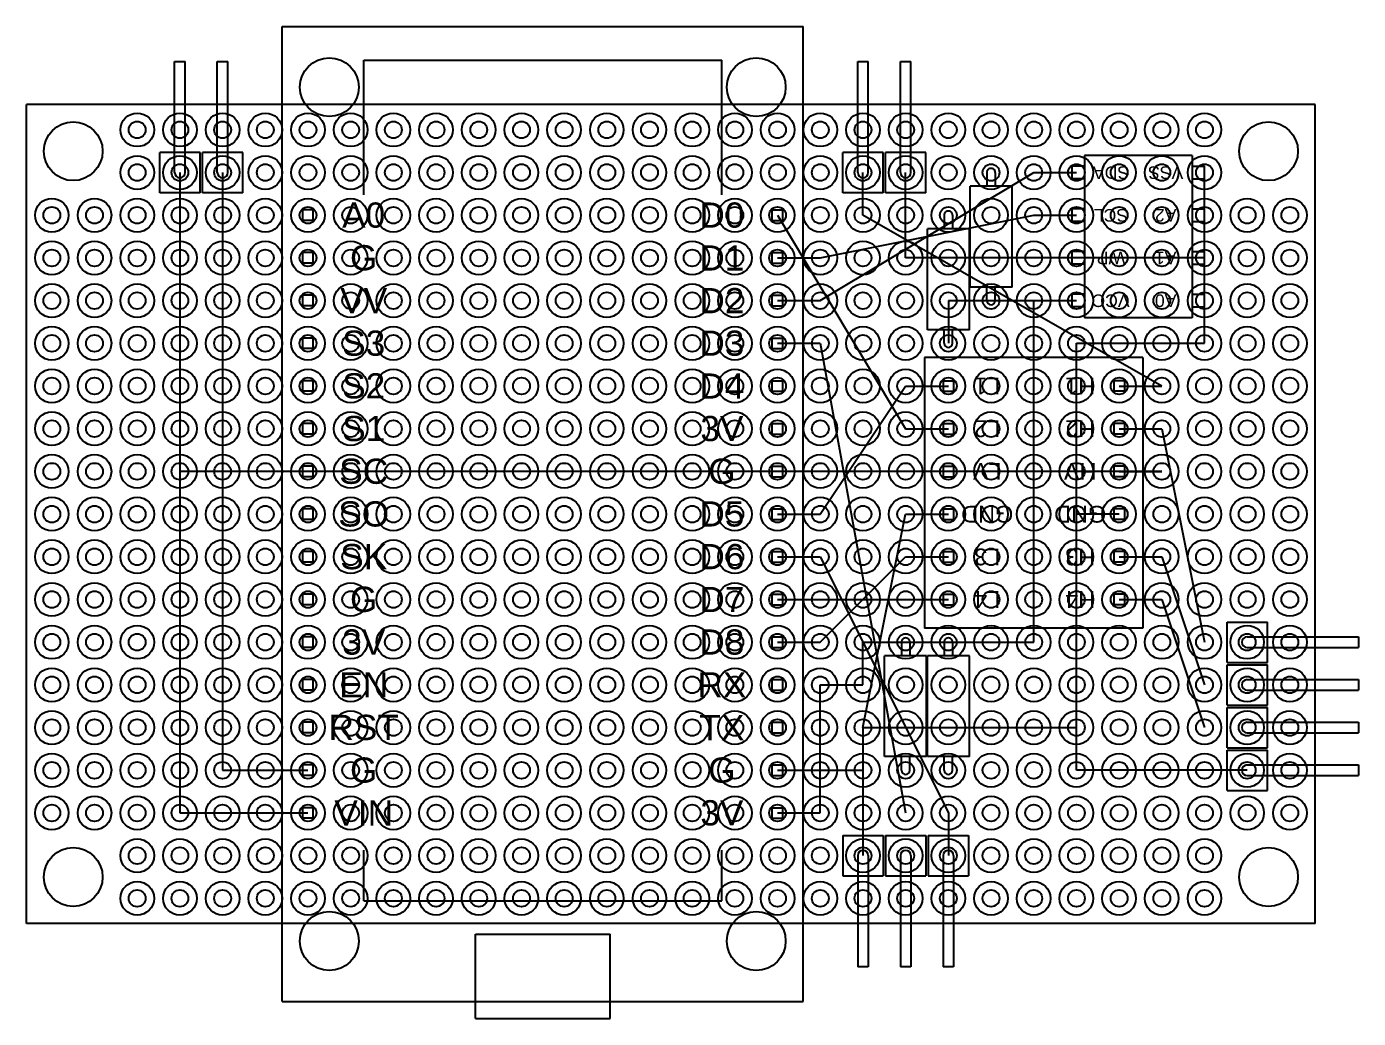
# Model space of a CAD drawing. Header units: millimetres. Extents: x 568 to 6362, y 128 to 2487.
# Drawn here: x 6282.4 to 6361.7, y 1895.3 to 1954.3 of the extents above; entities that cross this region are included whole.
import ezdxf

# ---------------------------------------------------------------- set-up
doc = ezdxf.new("R2010")
doc.units = ezdxf.units.MM

# ---------------------------------------------------------------- blocks, each defined once
blk = doc.blocks.new('Z$W@#17421')
at = {"color": 254}
for p, q in [((76.66, 48.72), (0, 48.72)), ((0, 0), (0, 48.72)), ((76.66, 0), (76.66, 48.72)), ((76.66, 0), (0, 0))]:
    blk.add_line(p, q, dxfattribs=at)
for centre, radius in [((2.77, 45.95), 1.75), ((6.58, 47.22), 1), ((6.58, 47.22), 0.5), ((9.12, 47.22), 1), ((9.12, 47.22), 0.5), ((11.66, 47.22), 1), ((11.66, 47.22), 0.5), ((14.2, 47.22), 1), ((14.2, 47.22), 0.5), ((16.74, 47.22), 1), ((16.74, 47.22), 0.5), ((19.28, 47.22), 1), ((19.28, 47.22), 0.5), ((21.82, 47.22), 1), ((21.82, 47.22), 0.5), ((24.36, 47.22), 1), ((24.36, 47.22), 0.5), ((26.9, 47.22), 1), ((26.9, 47.22), 0.5), ((29.44, 47.22), 1), ((29.44, 47.22), 0.5), ((31.98, 47.22), 1), ((31.98, 47.22), 0.5), ((34.52, 47.22), 1), ((34.52, 47.22), 0.5), ((37.06, 47.22), 1), ((37.06, 47.22), 0.5), ((39.6, 47.22), 1), ((39.6, 47.22), 0.5), ((42.14, 47.22), 1), ((42.14, 47.22), 0.5), ((44.68, 47.22), 1), ((44.68, 47.22), 0.5), ((47.22, 47.22), 1), ((47.22, 47.22), 0.5), ((49.76, 47.22), 1), ((49.76, 47.22), 0.5), ((52.3, 47.22), 1), ((52.3, 47.22), 0.5), ((54.84, 47.22), 1), ((54.84, 47.22), 0.5), ((57.38, 47.22), 1), ((57.38, 47.22), 0.5), ((59.92, 47.22), 1), ((59.92, 47.22), 0.5), ((62.46, 47.22), 1), ((62.46, 47.22), 0.5), ((65, 47.22), 1), ((65, 47.22), 0.5), ((67.54, 47.22), 1), ((67.54, 47.22), 0.5), ((70.08, 47.22), 1), ((70.08, 47.22), 0.5), ((73.89, 45.95), 1.75), ((6.58, 44.68), 1), ((6.58, 44.68), 0.5), ((9.12, 44.68), 1), ((9.12, 44.68), 0.5), ((11.66, 44.68), 1), ((11.66, 44.68), 0.5), ((14.2, 44.68), 1), ((14.2, 44.68), 0.5), ((16.74, 44.68), 1), ((16.74, 44.68), 0.5), ((19.28, 44.68), 1), ((19.28, 44.68), 0.5), ((21.82, 44.68), 1), ((21.82, 44.68), 0.5), ((24.36, 44.68), 1), ((24.36, 44.68), 0.5), ((26.9, 44.68), 1), ((26.9, 44.68), 0.5), ((29.44, 44.68), 1), ((29.44, 44.68), 0.5), ((31.98, 44.68), 1), ((31.98, 44.68), 0.5), ((34.52, 44.68), 1), ((34.52, 44.68), 0.5), ((37.06, 44.68), 1), ((37.06, 44.68), 0.5), ((39.6, 44.68), 1), ((39.6, 44.68), 0.5), ((42.14, 44.68), 1), ((42.14, 44.68), 0.5), ((44.68, 44.68), 1), ((44.68, 44.68), 0.5), ((47.22, 44.68), 1), ((47.22, 44.68), 0.5), ((49.76, 44.68), 1), ((49.76, 44.68), 0.5), ((52.3, 44.68), 1), ((52.3, 44.68), 0.5), ((54.84, 44.68), 1), ((54.84, 44.68), 0.5), ((57.38, 44.68), 1), ((57.38, 44.68), 0.5), ((59.92, 44.68), 1), ((59.92, 44.68), 0.5), ((62.46, 44.68), 1), ((62.46, 44.68), 0.5), ((65, 44.68), 1), ((65, 44.68), 0.5), ((67.54, 44.68), 1), ((67.54, 44.68), 0.5), ((70.08, 44.68), 1), ((70.08, 44.68), 0.5), ((1.5, 42.14), 1), ((4.04, 42.14), 1), ((6.58, 42.14), 1), ((9.12, 42.14), 1), ((11.66, 42.14), 1), ((14.2, 42.14), 1), ((16.74, 42.14), 1), ((19.28, 42.14), 1), ((21.82, 42.14), 1), ((24.36, 42.14), 1), ((26.9, 42.14), 1), ((29.44, 42.14), 1), ((31.98, 42.14), 1), ((34.52, 42.14), 1), ((37.06, 42.14), 1), ((39.6, 42.14), 1), ((42.14, 42.14), 1), ((44.68, 42.14), 1), ((47.22, 42.14), 1), ((49.76, 42.14), 1), ((52.3, 42.14), 1), ((54.84, 42.14), 1), ((57.38, 42.14), 1), ((59.92, 42.14), 1), ((62.46, 42.14), 1), ((65, 42.14), 1), ((67.54, 42.14), 1), ((70.08, 42.14), 1), ((72.62, 42.14), 1), ((75.16, 42.14), 1), ((1.5, 42.14), 0.5), ((4.04, 42.14), 0.5), ((6.58, 42.14), 0.5), ((9.12, 42.14), 0.5), ((11.66, 42.14), 0.5), ((14.2, 42.14), 0.5), ((16.74, 42.14), 0.5), ((19.28, 42.14), 0.5), ((21.82, 42.14), 0.5), ((24.36, 42.14), 0.5), ((26.9, 42.14), 0.5), ((29.44, 42.14), 0.5), ((31.98, 42.14), 0.5), ((34.52, 42.14), 0.5), ((37.06, 42.14), 0.5), ((39.6, 42.14), 0.5), ((42.14, 42.14), 0.5), ((44.68, 42.14), 0.5), ((47.22, 42.14), 0.5), ((49.76, 42.14), 0.5), ((52.3, 42.14), 0.5), ((54.84, 42.14), 0.5), ((57.38, 42.14), 0.5), ((59.92, 42.14), 0.5), ((62.46, 42.14), 0.5), ((65, 42.14), 0.5), ((67.54, 42.14), 0.5), ((70.08, 42.14), 0.5), ((72.62, 42.14), 0.5), ((75.16, 42.14), 0.5), ((1.5, 39.6), 1), ((4.04, 39.6), 1), ((6.58, 39.6), 1), ((9.12, 39.6), 1), ((11.66, 39.6), 1), ((14.2, 39.6), 1), ((16.74, 39.6), 1), ((19.28, 39.6), 1), ((21.82, 39.6), 1), ((24.36, 39.6), 1), ((26.9, 39.6), 1), ((29.44, 39.6), 1), ((31.98, 39.6), 1), ((34.52, 39.6), 1), ((37.06, 39.6), 1), ((39.6, 39.6), 1), ((42.14, 39.6), 1), ((44.68, 39.6), 1), ((47.22, 39.6), 1), ((49.76, 39.6), 1), ((52.3, 39.6), 1), ((54.84, 39.6), 1), ((57.38, 39.6), 1), ((59.92, 39.6), 1), ((62.46, 39.6), 1), ((65, 39.6), 1), ((67.54, 39.6), 1), ((70.08, 39.6), 1), ((72.62, 39.6), 1), ((75.16, 39.6), 1), ((1.5, 39.6), 0.5), ((4.04, 39.6), 0.5), ((6.58, 39.6), 0.5), ((9.12, 39.6), 0.5), ((11.66, 39.6), 0.5), ((14.2, 39.6), 0.5), ((16.74, 39.6), 0.5), ((19.28, 39.6), 0.5), ((21.82, 39.6), 0.5), ((24.36, 39.6), 0.5), ((26.9, 39.6), 0.5), ((29.44, 39.6), 0.5), ((31.98, 39.6), 0.5), ((34.52, 39.6), 0.5), ((37.06, 39.6), 0.5), ((39.6, 39.6), 0.5), ((42.14, 39.6), 0.5), ((44.68, 39.6), 0.5), ((47.22, 39.6), 0.5), ((49.76, 39.6), 0.5), ((52.3, 39.6), 0.5), ((54.84, 39.6), 0.5), ((57.38, 39.6), 0.5), ((59.92, 39.6), 0.5), ((62.46, 39.6), 0.5), ((65, 39.6), 0.5), ((67.54, 39.6), 0.5), ((70.08, 39.6), 0.5), ((72.62, 39.6), 0.5), ((75.16, 39.6), 0.5), ((1.5, 37.06), 1), ((4.04, 37.06), 1), ((6.58, 37.06), 1), ((9.12, 37.06), 1), ((11.66, 37.06), 1), ((14.2, 37.06), 1), ((16.74, 37.06), 1), ((19.28, 37.06), 1), ((21.82, 37.06), 1), ((24.36, 37.06), 1), ((26.9, 37.06), 1), ((29.44, 37.06), 1), ((31.98, 37.06), 1), ((34.52, 37.06), 1), ((37.06, 37.06), 1), ((39.6, 37.06), 1), ((42.14, 37.06), 1), ((44.68, 37.06), 1), ((47.22, 37.06), 1), ((49.76, 37.06), 1), ((52.3, 37.06), 1), ((54.84, 37.06), 1), ((57.38, 37.06), 1), ((59.92, 37.06), 1), ((62.46, 37.06), 1), ((65, 37.06), 1), ((67.54, 37.06), 1), ((70.08, 37.06), 1), ((72.62, 37.06), 1), ((75.16, 37.06), 1), ((1.5, 37.06), 0.5), ((4.04, 37.06), 0.5), ((6.58, 37.06), 0.5), ((9.12, 37.06), 0.5), ((11.66, 37.06), 0.5), ((14.2, 37.06), 0.5), ((16.74, 37.06), 0.5), ((19.28, 37.06), 0.5), ((21.82, 37.06), 0.5), ((24.36, 37.06), 0.5), ((26.9, 37.06), 0.5), ((29.44, 37.06), 0.5), ((31.98, 37.06), 0.5), ((34.52, 37.06), 0.5), ((37.06, 37.06), 0.5), ((39.6, 37.06), 0.5), ((42.14, 37.06), 0.5), ((44.68, 37.06), 0.5), ((47.22, 37.06), 0.5), ((49.76, 37.06), 0.5), ((52.3, 37.06), 0.5), ((54.84, 37.06), 0.5), ((57.38, 37.06), 0.5), ((59.92, 37.06), 0.5), ((62.46, 37.06), 0.5), ((65, 37.06), 0.5), ((67.54, 37.06), 0.5), ((70.08, 37.06), 0.5), ((72.62, 37.06), 0.5), ((75.16, 37.06), 0.5), ((1.5, 34.52), 1), ((1.5, 34.52), 0.5), ((4.04, 34.52), 1), ((4.04, 34.52), 0.5), ((6.58, 34.52), 1), ((6.58, 34.52), 0.5), ((9.12, 34.52), 1), ((9.12, 34.52), 0.5), ((11.66, 34.52), 1), ((11.66, 34.52), 0.5), ((14.2, 34.52), 1), ((14.2, 34.52), 0.5), ((16.74, 34.52), 1), ((16.74, 34.52), 0.5), ((19.28, 34.52), 1), ((19.28, 34.52), 0.5), ((21.82, 34.52), 1), ((21.82, 34.52), 0.5), ((24.36, 34.52), 1), ((24.36, 34.52), 0.5), ((26.9, 34.52), 1), ((26.9, 34.52), 0.5), ((29.44, 34.52), 1), ((29.44, 34.52), 0.5), ((31.98, 34.52), 1), ((31.98, 34.52), 0.5), ((34.52, 34.52), 1), ((34.52, 34.52), 0.5), ((37.06, 34.52), 1), ((37.06, 34.52), 0.5), ((39.6, 34.52), 1), ((39.6, 34.52), 0.5), ((42.14, 34.52), 1), ((42.14, 34.52), 0.5), ((44.68, 34.52), 1), ((44.68, 34.52), 0.5), ((47.22, 34.52), 1), ((47.22, 34.52), 0.5), ((49.76, 34.52), 1), ((49.76, 34.52), 0.5), ((52.3, 34.52), 1), ((52.3, 34.52), 0.5), ((54.84, 34.52), 1), ((54.84, 34.52), 0.5), ((57.38, 34.52), 1), ((57.38, 34.52), 0.5), ((59.92, 34.52), 1), ((59.92, 34.52), 0.5), ((62.46, 34.52), 1), ((62.46, 34.52), 0.5), ((65, 34.52), 1), ((65, 34.52), 0.5), ((67.54, 34.52), 1), ((67.54, 34.52), 0.5), ((70.08, 34.52), 1), ((70.08, 34.52), 0.5), ((72.62, 34.52), 1), ((72.62, 34.52), 0.5), ((75.16, 34.52), 1), ((75.16, 34.52), 0.5), ((1.5, 31.98), 1), ((4.04, 31.98), 1), ((6.58, 31.98), 1), ((9.12, 31.98), 1), ((11.66, 31.98), 1), ((14.2, 31.98), 1), ((16.74, 31.98), 1), ((19.28, 31.98), 1), ((21.82, 31.98), 1), ((24.36, 31.98), 1), ((26.9, 31.98), 1), ((29.44, 31.98), 1), ((31.98, 31.98), 1), ((34.52, 31.98), 1), ((37.06, 31.98), 1), ((39.6, 31.98), 1), ((42.14, 31.98), 1), ((44.68, 31.98), 1), ((47.22, 31.98), 1), ((49.76, 31.98), 1), ((52.3, 31.98), 1), ((54.84, 31.98), 1), ((57.38, 31.98), 1), ((59.92, 31.98), 1), ((62.46, 31.98), 1), ((65, 31.98), 1), ((67.54, 31.98), 1), ((70.08, 31.98), 1), ((72.62, 31.98), 1), ((75.16, 31.98), 1), ((1.5, 31.98), 0.5), ((4.04, 31.98), 0.5), ((6.58, 31.98), 0.5), ((9.12, 31.98), 0.5), ((11.66, 31.98), 0.5), ((14.2, 31.98), 0.5), ((16.74, 31.98), 0.5), ((19.28, 31.98), 0.5), ((21.82, 31.98), 0.5), ((24.36, 31.98), 0.5), ((26.9, 31.98), 0.5), ((29.44, 31.98), 0.5), ((31.98, 31.98), 0.5), ((34.52, 31.98), 0.5), ((37.06, 31.98), 0.5), ((39.6, 31.98), 0.5), ((42.14, 31.98), 0.5), ((44.68, 31.98), 0.5), ((47.22, 31.98), 0.5), ((49.76, 31.98), 0.5), ((52.3, 31.98), 0.5), ((54.84, 31.98), 0.5), ((57.38, 31.98), 0.5), ((59.92, 31.98), 0.5), ((62.46, 31.98), 0.5), ((65, 31.98), 0.5), ((67.54, 31.98), 0.5), ((70.08, 31.98), 0.5), ((72.62, 31.98), 0.5), ((75.16, 31.98), 0.5), ((1.5, 29.44), 1), ((4.04, 29.44), 1), ((6.58, 29.44), 1), ((9.12, 29.44), 1), ((11.66, 29.44), 1), ((14.2, 29.44), 1), ((16.74, 29.44), 1), ((19.28, 29.44), 1), ((21.82, 29.44), 1), ((24.36, 29.44), 1), ((26.9, 29.44), 1), ((29.44, 29.44), 1), ((31.98, 29.44), 1), ((34.52, 29.44), 1), ((37.06, 29.44), 1), ((39.6, 29.44), 1), ((42.14, 29.44), 1), ((44.68, 29.44), 1), ((47.22, 29.44), 1), ((49.76, 29.44), 1), ((52.3, 29.44), 1), ((54.84, 29.44), 1), ((57.38, 29.44), 1), ((59.92, 29.44), 1), ((62.46, 29.44), 1), ((65, 29.44), 1), ((67.54, 29.44), 1), ((70.08, 29.44), 1), ((72.62, 29.44), 1), ((75.16, 29.44), 1), ((1.5, 29.44), 0.5), ((4.04, 29.44), 0.5), ((6.58, 29.44), 0.5), ((9.12, 29.44), 0.5), ((11.66, 29.44), 0.5), ((14.2, 29.44), 0.5), ((16.74, 29.44), 0.5), ((19.28, 29.44), 0.5), ((21.82, 29.44), 0.5), ((24.36, 29.44), 0.5), ((26.9, 29.44), 0.5), ((29.44, 29.44), 0.5), ((31.98, 29.44), 0.5), ((34.52, 29.44), 0.5), ((37.06, 29.44), 0.5), ((39.6, 29.44), 0.5), ((42.14, 29.44), 0.5), ((44.68, 29.44), 0.5), ((47.22, 29.44), 0.5), ((49.76, 29.44), 0.5), ((52.3, 29.44), 0.5), ((54.84, 29.44), 0.5), ((57.38, 29.44), 0.5), ((59.92, 29.44), 0.5), ((62.46, 29.44), 0.5), ((65, 29.44), 0.5), ((67.54, 29.44), 0.5), ((70.08, 29.44), 0.5), ((72.62, 29.44), 0.5), ((75.16, 29.44), 0.5), ((1.5, 26.9), 1), ((4.04, 26.9), 1), ((6.58, 26.9), 1), ((9.12, 26.9), 1), ((11.66, 26.9), 1), ((14.2, 26.9), 1), ((16.74, 26.9), 1), ((19.28, 26.9), 1), ((21.82, 26.9), 1), ((24.36, 26.9), 1), ((26.9, 26.9), 1), ((29.44, 26.9), 1), ((31.98, 26.9), 1), ((34.52, 26.9), 1), ((37.06, 26.9), 1), ((39.6, 26.9), 1), ((42.14, 26.9), 1), ((44.68, 26.9), 1), ((47.22, 26.9), 1), ((49.76, 26.9), 1), ((52.3, 26.9), 1), ((54.84, 26.9), 1), ((57.38, 26.9), 1), ((59.92, 26.9), 1), ((62.46, 26.9), 1), ((65, 26.9), 1), ((67.54, 26.9), 1), ((70.08, 26.9), 1), ((72.62, 26.9), 1), ((75.16, 26.9), 1), ((1.5, 26.9), 0.5), ((4.04, 26.9), 0.5), ((6.58, 26.9), 0.5), ((9.12, 26.9), 0.5), ((11.66, 26.9), 0.5), ((14.2, 26.9), 0.5), ((16.74, 26.9), 0.5), ((19.28, 26.9), 0.5), ((21.82, 26.9), 0.5), ((24.36, 26.9), 0.5), ((26.9, 26.9), 0.5), ((29.44, 26.9), 0.5), ((31.98, 26.9), 0.5), ((34.52, 26.9), 0.5), ((37.06, 26.9), 0.5), ((39.6, 26.9), 0.5), ((42.14, 26.9), 0.5), ((44.68, 26.9), 0.5), ((47.22, 26.9), 0.5), ((49.76, 26.9), 0.5), ((52.3, 26.9), 0.5), ((54.84, 26.9), 0.5), ((57.38, 26.9), 0.5), ((59.92, 26.9), 0.5), ((62.46, 26.9), 0.5), ((65, 26.9), 0.5), ((67.54, 26.9), 0.5), ((70.08, 26.9), 0.5), ((72.62, 26.9), 0.5), ((75.16, 26.9), 0.5), ((1.5, 24.36), 1), ((4.04, 24.36), 1), ((6.58, 24.36), 1), ((9.12, 24.36), 1), ((11.66, 24.36), 1), ((14.2, 24.36), 1), ((16.74, 24.36), 1), ((19.28, 24.36), 1), ((21.82, 24.36), 1), ((24.36, 24.36), 1), ((26.9, 24.36), 1), ((29.44, 24.36), 1), ((31.98, 24.36), 1), ((34.52, 24.36), 1), ((37.06, 24.36), 1), ((39.6, 24.36), 1), ((42.14, 24.36), 1), ((44.68, 24.36), 1), ((47.22, 24.36), 1), ((49.76, 24.36), 1), ((52.3, 24.36), 1), ((54.84, 24.36), 1), ((57.38, 24.36), 1), ((59.92, 24.36), 1), ((62.46, 24.36), 1), ((65, 24.36), 1), ((67.54, 24.36), 1), ((70.08, 24.36), 1), ((72.62, 24.36), 1), ((75.16, 24.36), 1), ((1.5, 24.36), 0.5), ((4.04, 24.36), 0.5), ((6.58, 24.36), 0.5), ((9.12, 24.36), 0.5), ((11.66, 24.36), 0.5), ((14.2, 24.36), 0.5), ((16.74, 24.36), 0.5), ((19.28, 24.36), 0.5), ((21.82, 24.36), 0.5), ((24.36, 24.36), 0.5), ((26.9, 24.36), 0.5), ((29.44, 24.36), 0.5), ((31.98, 24.36), 0.5), ((34.52, 24.36), 0.5), ((37.06, 24.36), 0.5), ((39.6, 24.36), 0.5), ((42.14, 24.36), 0.5), ((44.68, 24.36), 0.5), ((47.22, 24.36), 0.5), ((49.76, 24.36), 0.5), ((52.3, 24.36), 0.5), ((54.84, 24.36), 0.5), ((57.38, 24.36), 0.5), ((59.92, 24.36), 0.5), ((62.46, 24.36), 0.5), ((65, 24.36), 0.5), ((67.54, 24.36), 0.5), ((70.08, 24.36), 0.5), ((72.62, 24.36), 0.5), ((75.16, 24.36), 0.5), ((1.5, 21.82), 1), ((1.5, 21.82), 0.5), ((4.04, 21.82), 1), ((4.04, 21.82), 0.5), ((6.58, 21.82), 1), ((6.58, 21.82), 0.5), ((9.12, 21.82), 1), ((9.12, 21.82), 0.5), ((11.66, 21.82), 1), ((11.66, 21.82), 0.5), ((14.2, 21.82), 1), ((14.2, 21.82), 0.5), ((16.74, 21.82), 1), ((16.74, 21.82), 0.5), ((19.28, 21.82), 1), ((19.28, 21.82), 0.5), ((21.82, 21.82), 1), ((21.82, 21.82), 0.5), ((24.36, 21.82), 1), ((24.36, 21.82), 0.5), ((26.9, 21.82), 1), ((26.9, 21.82), 0.5), ((29.44, 21.82), 1), ((29.44, 21.82), 0.5), ((31.98, 21.82), 1), ((31.98, 21.82), 0.5), ((34.52, 21.82), 1), ((34.52, 21.82), 0.5), ((37.06, 21.82), 1), ((37.06, 21.82), 0.5), ((39.6, 21.82), 1), ((39.6, 21.82), 0.5), ((42.14, 21.82), 1), ((42.14, 21.82), 0.5), ((44.68, 21.82), 1), ((44.68, 21.82), 0.5), ((47.22, 21.82), 1), ((47.22, 21.82), 0.5), ((49.76, 21.82), 1), ((49.76, 21.82), 0.5), ((52.3, 21.82), 1), ((52.3, 21.82), 0.5), ((54.84, 21.82), 1), ((54.84, 21.82), 0.5), ((57.38, 21.82), 1), ((57.38, 21.82), 0.5), ((59.92, 21.82), 1), ((59.92, 21.82), 0.5), ((62.46, 21.82), 1), ((62.46, 21.82), 0.5), ((65, 21.82), 1), ((65, 21.82), 0.5), ((67.54, 21.82), 1), ((67.54, 21.82), 0.5), ((70.08, 21.82), 1), ((70.08, 21.82), 0.5), ((72.62, 21.82), 1), ((72.62, 21.82), 0.5), ((75.16, 21.82), 1), ((75.16, 21.82), 0.5), ((1.5, 19.28), 1), ((4.04, 19.28), 1), ((6.58, 19.28), 1), ((9.12, 19.28), 1), ((11.66, 19.28), 1), ((14.2, 19.28), 1), ((16.74, 19.28), 1), ((19.28, 19.28), 1), ((21.82, 19.28), 1), ((24.36, 19.28), 1), ((26.9, 19.28), 1), ((29.44, 19.28), 1), ((31.98, 19.28), 1), ((34.52, 19.28), 1), ((37.06, 19.28), 1), ((39.6, 19.28), 1), ((42.14, 19.28), 1), ((44.68, 19.28), 1), ((47.22, 19.28), 1), ((49.76, 19.28), 1), ((52.3, 19.28), 1), ((54.84, 19.28), 1), ((57.38, 19.28), 1), ((59.92, 19.28), 1), ((62.46, 19.28), 1), ((65, 19.28), 1), ((67.54, 19.28), 1), ((70.08, 19.28), 1), ((72.62, 19.28), 1), ((75.16, 19.28), 1), ((1.5, 19.28), 0.5), ((4.04, 19.28), 0.5), ((6.58, 19.28), 0.5), ((9.12, 19.28), 0.5), ((11.66, 19.28), 0.5), ((14.2, 19.28), 0.5), ((16.74, 19.28), 0.5), ((19.28, 19.28), 0.5), ((21.82, 19.28), 0.5), ((24.36, 19.28), 0.5), ((26.9, 19.28), 0.5), ((29.44, 19.28), 0.5), ((31.98, 19.28), 0.5), ((34.52, 19.28), 0.5), ((37.06, 19.28), 0.5), ((39.6, 19.28), 0.5), ((42.14, 19.28), 0.5), ((44.68, 19.28), 0.5), ((47.22, 19.28), 0.5), ((49.76, 19.28), 0.5), ((52.3, 19.28), 0.5), ((54.84, 19.28), 0.5), ((57.38, 19.28), 0.5), ((59.92, 19.28), 0.5), ((62.46, 19.28), 0.5), ((65, 19.28), 0.5), ((67.54, 19.28), 0.5), ((70.08, 19.28), 0.5), ((72.62, 19.28), 0.5), ((75.16, 19.28), 0.5), ((1.5, 16.74), 1), ((4.04, 16.74), 1), ((6.58, 16.74), 1), ((9.12, 16.74), 1), ((11.66, 16.74), 1), ((14.2, 16.74), 1), ((16.74, 16.74), 1), ((19.28, 16.74), 1), ((21.82, 16.74), 1), ((24.36, 16.74), 1), ((26.9, 16.74), 1), ((29.44, 16.74), 1), ((31.98, 16.74), 1), ((34.52, 16.74), 1), ((37.06, 16.74), 1), ((39.6, 16.74), 1), ((42.14, 16.74), 1), ((44.68, 16.74), 1), ((47.22, 16.74), 1), ((49.76, 16.74), 1), ((52.3, 16.74), 1), ((54.84, 16.74), 1), ((57.38, 16.74), 1), ((59.92, 16.74), 1), ((62.46, 16.74), 1), ((65, 16.74), 1), ((67.54, 16.74), 1), ((70.08, 16.74), 1), ((72.62, 16.74), 1), ((75.16, 16.74), 1), ((1.5, 16.74), 0.5), ((4.04, 16.74), 0.5), ((6.58, 16.74), 0.5), ((9.12, 16.74), 0.5), ((11.66, 16.74), 0.5), ((14.2, 16.74), 0.5), ((16.74, 16.74), 0.5), ((19.28, 16.74), 0.5), ((21.82, 16.74), 0.5), ((24.36, 16.74), 0.5), ((26.9, 16.74), 0.5), ((29.44, 16.74), 0.5), ((31.98, 16.74), 0.5), ((34.52, 16.74), 0.5), ((37.06, 16.74), 0.5), ((39.6, 16.74), 0.5), ((42.14, 16.74), 0.5), ((44.68, 16.74), 0.5), ((47.22, 16.74), 0.5), ((49.76, 16.74), 0.5), ((52.3, 16.74), 0.5), ((54.84, 16.74), 0.5), ((57.38, 16.74), 0.5), ((59.92, 16.74), 0.5), ((62.46, 16.74), 0.5), ((65, 16.74), 0.5), ((67.54, 16.74), 0.5), ((70.08, 16.74), 0.5), ((72.62, 16.74), 0.5), ((75.16, 16.74), 0.5), ((1.5, 14.2), 1), ((4.04, 14.2), 1), ((6.58, 14.2), 1), ((9.12, 14.2), 1), ((11.66, 14.2), 1), ((14.2, 14.2), 1), ((16.74, 14.2), 1), ((19.28, 14.2), 1), ((21.82, 14.2), 1), ((24.36, 14.2), 1), ((26.9, 14.2), 1), ((29.44, 14.2), 1), ((31.98, 14.2), 1), ((34.52, 14.2), 1), ((37.06, 14.2), 1), ((39.6, 14.2), 1), ((42.14, 14.2), 1), ((44.68, 14.2), 1), ((47.22, 14.2), 1), ((49.76, 14.2), 1), ((52.3, 14.2), 1), ((54.84, 14.2), 1), ((57.38, 14.2), 1), ((59.92, 14.2), 1), ((62.46, 14.2), 1), ((65, 14.2), 1), ((67.54, 14.2), 1), ((70.08, 14.2), 1), ((72.62, 14.2), 1), ((75.16, 14.2), 1), ((1.5, 14.2), 0.5), ((4.04, 14.2), 0.5), ((6.58, 14.2), 0.5), ((9.12, 14.2), 0.5), ((11.66, 14.2), 0.5), ((14.2, 14.2), 0.5), ((16.74, 14.2), 0.5), ((19.28, 14.2), 0.5), ((21.82, 14.2), 0.5), ((24.36, 14.2), 0.5), ((26.9, 14.2), 0.5), ((29.44, 14.2), 0.5), ((31.98, 14.2), 0.5), ((34.52, 14.2), 0.5), ((37.06, 14.2), 0.5), ((39.6, 14.2), 0.5), ((42.14, 14.2), 0.5), ((44.68, 14.2), 0.5), ((47.22, 14.2), 0.5), ((49.76, 14.2), 0.5), ((52.3, 14.2), 0.5), ((54.84, 14.2), 0.5), ((57.38, 14.2), 0.5), ((59.92, 14.2), 0.5), ((62.46, 14.2), 0.5), ((65, 14.2), 0.5), ((67.54, 14.2), 0.5), ((70.08, 14.2), 0.5), ((72.62, 14.2), 0.5), ((75.16, 14.2), 0.5), ((1.5, 11.66), 1), ((1.5, 11.66), 0.5), ((4.04, 11.66), 1), ((4.04, 11.66), 0.5), ((6.58, 11.66), 1), ((6.58, 11.66), 0.5), ((9.12, 11.66), 1), ((9.12, 11.66), 0.5), ((11.66, 11.66), 1), ((11.66, 11.66), 0.5), ((14.2, 11.66), 1), ((14.2, 11.66), 0.5), ((16.74, 11.66), 1), ((16.74, 11.66), 0.5), ((19.28, 11.66), 1), ((19.28, 11.66), 0.5), ((21.82, 11.66), 1), ((21.82, 11.66), 0.5), ((24.36, 11.66), 1), ((24.36, 11.66), 0.5), ((26.9, 11.66), 1), ((26.9, 11.66), 0.5), ((29.44, 11.66), 1), ((29.44, 11.66), 0.5), ((31.98, 11.66), 1), ((31.98, 11.66), 0.5), ((34.52, 11.66), 1), ((34.52, 11.66), 0.5), ((37.06, 11.66), 1), ((37.06, 11.66), 0.5), ((39.6, 11.66), 1), ((39.6, 11.66), 0.5), ((42.14, 11.66), 1), ((42.14, 11.66), 0.5), ((44.68, 11.66), 1), ((44.68, 11.66), 0.5), ((47.22, 11.66), 1), ((47.22, 11.66), 0.5), ((49.76, 11.66), 1), ((49.76, 11.66), 0.5), ((52.3, 11.66), 1), ((52.3, 11.66), 0.5), ((54.84, 11.66), 1), ((54.84, 11.66), 0.5), ((57.38, 11.66), 1), ((57.38, 11.66), 0.5), ((59.92, 11.66), 1), ((59.92, 11.66), 0.5), ((62.46, 11.66), 1), ((62.46, 11.66), 0.5), ((65, 11.66), 1), ((65, 11.66), 0.5), ((67.54, 11.66), 1), ((67.54, 11.66), 0.5), ((70.08, 11.66), 1), ((70.08, 11.66), 0.5), ((72.62, 11.66), 1), ((72.62, 11.66), 0.5), ((75.16, 11.66), 1), ((75.16, 11.66), 0.5), ((1.5, 9.12), 1), ((1.5, 9.12), 0.5), ((4.04, 9.12), 1), ((4.04, 9.12), 0.5), ((6.58, 9.12), 1), ((6.58, 9.12), 0.5), ((9.12, 9.12), 1), ((9.12, 9.12), 0.5), ((11.66, 9.12), 1), ((11.66, 9.12), 0.5), ((14.2, 9.12), 1), ((14.2, 9.12), 0.5), ((16.74, 9.12), 1), ((16.74, 9.12), 0.5), ((19.28, 9.12), 1), ((19.28, 9.12), 0.5), ((21.82, 9.12), 1), ((21.82, 9.12), 0.5), ((24.36, 9.12), 1), ((24.36, 9.12), 0.5), ((26.9, 9.12), 1), ((26.9, 9.12), 0.5), ((29.44, 9.12), 1), ((29.44, 9.12), 0.5), ((31.98, 9.12), 1), ((31.98, 9.12), 0.5), ((34.52, 9.12), 1), ((34.52, 9.12), 0.5), ((37.06, 9.12), 1), ((37.06, 9.12), 0.5), ((39.6, 9.12), 1), ((39.6, 9.12), 0.5), ((42.14, 9.12), 1), ((42.14, 9.12), 0.5), ((44.68, 9.12), 1), ((44.68, 9.12), 0.5), ((47.22, 9.12), 1), ((47.22, 9.12), 0.5), ((49.76, 9.12), 1), ((49.76, 9.12), 0.5), ((52.3, 9.12), 1), ((52.3, 9.12), 0.5), ((54.84, 9.12), 1), ((54.84, 9.12), 0.5), ((57.38, 9.12), 1), ((57.38, 9.12), 0.5), ((59.92, 9.12), 1), ((59.92, 9.12), 0.5), ((62.46, 9.12), 1), ((62.46, 9.12), 0.5), ((65, 9.12), 1), ((65, 9.12), 0.5), ((67.54, 9.12), 1), ((67.54, 9.12), 0.5), ((70.08, 9.12), 1), ((70.08, 9.12), 0.5), ((72.62, 9.12), 1), ((72.62, 9.12), 0.5), ((75.16, 9.12), 1), ((75.16, 9.12), 0.5), ((1.5, 6.58), 1), ((4.04, 6.58), 1), ((6.58, 6.58), 1), ((9.12, 6.58), 1), ((11.66, 6.58), 1), ((14.2, 6.58), 1), ((16.74, 6.58), 1), ((19.28, 6.58), 1), ((21.82, 6.58), 1), ((24.36, 6.58), 1), ((26.9, 6.58), 1), ((29.44, 6.58), 1), ((31.98, 6.58), 1), ((34.52, 6.58), 1), ((37.06, 6.58), 1), ((39.6, 6.58), 1), ((42.14, 6.58), 1), ((44.68, 6.58), 1), ((47.22, 6.58), 1), ((49.76, 6.58), 1), ((52.3, 6.58), 1), ((54.84, 6.58), 1), ((57.38, 6.58), 1), ((59.92, 6.58), 1), ((62.46, 6.58), 1), ((65, 6.58), 1), ((67.54, 6.58), 1), ((70.08, 6.58), 1), ((72.62, 6.58), 1), ((75.16, 6.58), 1), ((1.5, 6.58), 0.5), ((4.04, 6.58), 0.5), ((6.58, 6.58), 0.5), ((9.12, 6.58), 0.5), ((11.66, 6.58), 0.5), ((14.2, 6.58), 0.5), ((16.74, 6.58), 0.5), ((19.28, 6.58), 0.5), ((21.82, 6.58), 0.5), ((24.36, 6.58), 0.5), ((26.9, 6.58), 0.5), ((29.44, 6.58), 0.5), ((31.98, 6.58), 0.5), ((34.52, 6.58), 0.5), ((37.06, 6.58), 0.5), ((39.6, 6.58), 0.5), ((42.14, 6.58), 0.5), ((44.68, 6.58), 0.5), ((47.22, 6.58), 0.5), ((49.76, 6.58), 0.5), ((52.3, 6.58), 0.5), ((54.84, 6.58), 0.5), ((57.38, 6.58), 0.5), ((59.92, 6.58), 0.5), ((62.46, 6.58), 0.5), ((65, 6.58), 0.5), ((67.54, 6.58), 0.5), ((70.08, 6.58), 0.5), ((72.62, 6.58), 0.5), ((75.16, 6.58), 0.5), ((6.58, 4.04), 1), ((9.12, 4.04), 1), ((11.66, 4.04), 1), ((14.2, 4.04), 1), ((16.74, 4.04), 1), ((19.28, 4.04), 1), ((21.82, 4.04), 1), ((24.36, 4.04), 1), ((26.9, 4.04), 1), ((29.44, 4.04), 1), ((31.98, 4.04), 1), ((34.52, 4.04), 1), ((37.06, 4.04), 1), ((39.6, 4.04), 1), ((42.14, 4.04), 1), ((44.68, 4.04), 1), ((47.22, 4.04), 1), ((49.76, 4.04), 1), ((52.3, 4.04), 1), ((54.84, 4.04), 1), ((57.38, 4.04), 1), ((59.92, 4.04), 1), ((62.46, 4.04), 1), ((65, 4.04), 1), ((67.54, 4.04), 1), ((70.08, 4.04), 1), ((2.77, 2.77), 1.75), ((6.58, 4.04), 0.5), ((9.12, 4.04), 0.5), ((11.66, 4.04), 0.5), ((14.2, 4.04), 0.5), ((16.74, 4.04), 0.5), ((19.28, 4.04), 0.5), ((21.82, 4.04), 0.5), ((24.36, 4.04), 0.5), ((26.9, 4.04), 0.5), ((29.44, 4.04), 0.5), ((31.98, 4.04), 0.5), ((34.52, 4.04), 0.5), ((37.06, 4.04), 0.5), ((39.6, 4.04), 0.5), ((42.14, 4.04), 0.5), ((44.68, 4.04), 0.5), ((47.22, 4.04), 0.5), ((49.76, 4.04), 0.5), ((52.3, 4.04), 0.5), ((54.84, 4.04), 0.5), ((57.38, 4.04), 0.5), ((59.92, 4.04), 0.5), ((62.46, 4.04), 0.5), ((65, 4.04), 0.5), ((67.54, 4.04), 0.5), ((70.08, 4.04), 0.5), ((73.89, 2.77), 1.75), ((6.58, 1.5), 1), ((9.12, 1.5), 1), ((11.66, 1.5), 1), ((14.2, 1.5), 1), ((16.74, 1.5), 1), ((19.28, 1.5), 1), ((21.82, 1.5), 1), ((24.36, 1.5), 1), ((26.9, 1.5), 1), ((29.44, 1.5), 1), ((31.98, 1.5), 1), ((34.52, 1.5), 1), ((37.06, 1.5), 1), ((39.6, 1.5), 1), ((42.14, 1.5), 1), ((44.68, 1.5), 1), ((47.22, 1.5), 1), ((49.76, 1.5), 1), ((52.3, 1.5), 1), ((54.84, 1.5), 1), ((57.38, 1.5), 1), ((59.92, 1.5), 1), ((62.46, 1.5), 1), ((65, 1.5), 1), ((67.54, 1.5), 1), ((70.08, 1.5), 1), ((6.58, 1.5), 0.5), ((9.12, 1.5), 0.5), ((11.66, 1.5), 0.5), ((14.2, 1.5), 0.5), ((16.74, 1.5), 0.5), ((19.28, 1.5), 0.5), ((21.82, 1.5), 0.5), ((24.36, 1.5), 0.5), ((26.9, 1.5), 0.5), ((29.44, 1.5), 0.5), ((31.98, 1.5), 0.5), ((34.52, 1.5), 0.5), ((37.06, 1.5), 0.5), ((39.6, 1.5), 0.5), ((42.14, 1.5), 0.5), ((44.68, 1.5), 0.5), ((47.22, 1.5), 0.5), ((49.76, 1.5), 0.5), ((52.3, 1.5), 0.5), ((54.84, 1.5), 0.5), ((57.38, 1.5), 0.5), ((59.92, 1.5), 0.5), ((62.46, 1.5), 0.5), ((65, 1.5), 0.5), ((67.54, 1.5), 0.5), ((70.08, 1.5), 0.5)]:
    blk.add_circle(centre, radius, dxfattribs=at)
blk = doc.blocks.new('Z$W@#21726')
at = {"color": 30}
for p, q in [((0, 1), (0, 59)), ((0, 59), (31, 59)), ((31, 1), (31, 59)), ((4.845, 57), (26.155, 57)), ((4.845, 49), (4.845, 57)), ((26.155, 49), (26.155, 57)), ((1.845, 48.095), (1.215, 48.095)), ((1.215, 47.465), (1.215, 48.095)), ((1.845, 47.465), (1.845, 48.095)), ((29.155, 47.465), (29.155, 48.095)), ((29.155, 48.095), (29.785, 48.095)), ((29.785, 47.465), (29.785, 48.095)), ((1.845, 47.465), (1.215, 47.465)), ((29.155, 47.465), (29.785, 47.465)), ((1.845, 45.555), (1.215, 45.555)), ((1.215, 44.925), (1.215, 45.555)), ((1.845, 44.925), (1.845, 45.555)), ((29.155, 44.925), (29.155, 45.555)), ((29.155, 45.555), (29.785, 45.555)), ((29.785, 44.925), (29.785, 45.555)), ((1.845, 44.925), (1.215, 44.925)), ((29.155, 44.925), (29.785, 44.925)), ((1.845, 43.015), (1.215, 43.015)), ((1.215, 42.385), (1.215, 43.015)), ((1.845, 42.385), (1.845, 43.015)), ((29.155, 42.385), (29.155, 43.015)), ((29.155, 43.015), (29.785, 43.015)), ((29.785, 42.385), (29.785, 43.015)), ((1.845, 42.385), (1.215, 42.385)), ((29.155, 42.385), (29.785, 42.385)), ((1.845, 40.475), (1.215, 40.475)), ((1.215, 39.845), (1.215, 40.475)), ((1.845, 39.845), (1.845, 40.475)), ((29.155, 39.845), (29.155, 40.475)), ((29.155, 40.475), (29.785, 40.475)), ((29.785, 39.845), (29.785, 40.475)), ((1.845, 39.845), (1.215, 39.845)), ((29.155, 39.845), (29.785, 39.845)), ((1.845, 37.935), (1.215, 37.935)), ((1.215, 37.305), (1.215, 37.935)), ((1.845, 37.305), (1.215, 37.305)), ((1.845, 37.305), (1.845, 37.935)), ((29.155, 37.305), (29.155, 37.935)), ((29.155, 37.935), (29.785, 37.935)), ((29.155, 37.305), (29.785, 37.305)), ((29.785, 37.305), (29.785, 37.935)), ((1.845, 35.395), (1.215, 35.395)), ((1.215, 34.765), (1.215, 35.395)), ((1.845, 34.765), (1.845, 35.395)), ((29.155, 34.765), (29.155, 35.395)), ((29.155, 35.395), (29.785, 35.395)), ((29.785, 34.765), (29.785, 35.395)), ((1.845, 34.765), (1.215, 34.765)), ((29.155, 34.765), (29.785, 34.765)), ((1.845, 32.855), (1.215, 32.855)), ((1.215, 32.225), (1.215, 32.855)), ((1.845, 32.225), (1.845, 32.855)), ((29.155, 32.225), (29.155, 32.855)), ((29.155, 32.855), (29.785, 32.855)), ((29.785, 32.225), (29.785, 32.855)), ((1.845, 32.225), (1.215, 32.225)), ((29.155, 32.225), (29.785, 32.225)), ((1.845, 30.315), (1.215, 30.315)), ((1.215, 29.685), (1.215, 30.315)), ((1.845, 29.685), (1.845, 30.315)), ((29.155, 29.685), (29.155, 30.315)), ((29.155, 30.315), (29.785, 30.315)), ((29.785, 29.685), (29.785, 30.315)), ((1.845, 29.685), (1.215, 29.685)), ((29.155, 29.685), (29.785, 29.685)), ((1.845, 27.775), (1.215, 27.775)), ((1.215, 27.145), (1.215, 27.775)), ((1.845, 27.145), (1.845, 27.775)), ((29.155, 27.145), (29.155, 27.775)), ((29.155, 27.775), (29.785, 27.775)), ((29.785, 27.145), (29.785, 27.775)), ((1.845, 27.145), (1.215, 27.145)), ((29.155, 27.145), (29.785, 27.145)), ((1.845, 25.235), (1.215, 25.235)), ((1.215, 24.605), (1.215, 25.235)), ((1.845, 24.605), (1.215, 24.605)), ((1.845, 24.605), (1.845, 25.235)), ((29.155, 24.605), (29.155, 25.235)), ((29.155, 25.235), (29.785, 25.235)), ((29.155, 24.605), (29.785, 24.605)), ((29.785, 24.605), (29.785, 25.235)), ((1.845, 22.695), (1.215, 22.695)), ((1.215, 22.065), (1.215, 22.695)), ((1.845, 22.065), (1.845, 22.695)), ((29.155, 22.065), (29.155, 22.695)), ((29.155, 22.695), (29.785, 22.695)), ((29.785, 22.065), (29.785, 22.695)), ((1.845, 22.065), (1.215, 22.065)), ((29.155, 22.065), (29.785, 22.065)), ((1.845, 20.155), (1.215, 20.155)), ((1.215, 19.525), (1.215, 20.155)), ((1.845, 19.525), (1.845, 20.155)), ((29.155, 19.525), (29.155, 20.155)), ((29.155, 20.155), (29.785, 20.155)), ((29.785, 19.525), (29.785, 20.155)), ((1.845, 19.525), (1.215, 19.525)), ((29.155, 19.525), (29.785, 19.525)), ((1.845, 17.615), (1.215, 17.615)), ((1.215, 16.985), (1.215, 17.615)), ((1.845, 16.985), (1.845, 17.615)), ((29.155, 16.985), (29.155, 17.615)), ((29.155, 17.615), (29.785, 17.615)), ((29.785, 16.985), (29.785, 17.615)), ((1.845, 16.985), (1.215, 16.985)), ((29.155, 16.985), (29.785, 16.985)), ((1.845, 15.075), (1.215, 15.075)), ((1.215, 14.445), (1.215, 15.075)), ((1.845, 14.445), (1.845, 15.075)), ((29.155, 14.445), (29.155, 15.075)), ((29.155, 15.075), (29.785, 15.075)), ((29.785, 14.445), (29.785, 15.075)), ((1.845, 14.445), (1.215, 14.445)), ((29.155, 14.445), (29.785, 14.445)), ((1.845, 12.535), (1.215, 12.535)), ((1.215, 11.905), (1.215, 12.535)), ((1.845, 11.905), (1.215, 11.905)), ((1.845, 11.905), (1.845, 12.535)), ((29.155, 11.905), (29.155, 12.535)), ((29.155, 12.535), (29.785, 12.535)), ((29.155, 11.905), (29.785, 11.905)), ((29.785, 11.905), (29.785, 12.535)), ((4.845, 7), (4.845, 10)), ((26.155, 7), (26.155, 10)), ((4.845, 7), (26.155, 7)), ((11.5, 0), (11.5, 5)), ((11.5, 5), (19.5, 5)), ((19.5, 0), (19.5, 5)), ((0, 1), (31, 1)), ((11.5, 0), (19.5, 0))]:
    blk.add_line(p, q, dxfattribs=at)
for centre in [(2.8, 55.4), (28.2, 55.4), (2.8, 4.6), (28.2, 4.6)]:
    blk.add_circle(centre, 1.75, dxfattribs=at)
at = {"color": 30, "char_height": 1.5, "width": 6, "attachment_point": 5}
for s, insert in [('{\\fArial|b0|i0|c238|p0;A0}', (4.845, 47.78)), ('{\\fArial|b0|i0|c238|p0;D0}', (26.155, 47.78)), ('{\\fArial|b0|i0|c238|p0;G}', (4.845, 45.24)), ('{\\fArial|b0|i0|c238|p0;D1}', (26.155, 45.24)), ('{\\fArial|b0|i0|c238|p0;VV}', (4.845, 42.7)), ('{\\fArial|b0|i0|c238|p0;D2}', (26.155, 42.7)), ('{\\fArial|b0|i0|c238|p0;S3}', (4.845, 40.16)), ('{\\fArial|b0|i0|c238|p0;D3}', (26.155, 40.16)), ('{\\fArial|b0|i0|c238|p0;S2}', (4.845, 37.62)), ('{\\fArial|b0|i0|c238|p0;D4}', (26.155, 37.62)), ('{\\fArial|b0|i0|c238|p0;S1}', (4.845, 35.08)), ('{\\fArial|b0|i0|c238|p0;3V}', (26.155, 35.08)), ('{\\fArial|b0|i0|c238|p0;SC}', (4.845, 32.54)), ('{\\fArial|b0|i0|c238|p0;G}', (26.155, 32.54)), ('{\\fArial|b0|i0|c238|p0;SO}', (4.845, 30)), ('{\\fArial|b0|i0|c238|p0;D5}', (26.155, 30)), ('{\\fArial|b0|i0|c238|p0;SK}', (4.845, 27.46)), ('{\\fArial|b0|i0|c238|p0;D6}', (26.155, 27.46)), ('{\\fArial|b0|i0|c238|p0;G}', (4.845, 24.92)), ('{\\fArial|b0|i0|c238|p0;D7}', (26.155, 24.92)), ('{\\fArial|b0|i0|c238|p0;3V}', (4.845, 22.38)), ('{\\fArial|b0|i0|c238|p0;D8}', (26.155, 22.38)), ('{\\fArial|b0|i0|c238|p0;EN}', (4.845, 19.84)), ('{\\fArial|b0|i0|c238|p0;RX}', (26.155, 19.84)), ('{\\fArial|b0|i0|c238|p0;RST}', (4.845, 17.3)), ('{\\fArial|b0|i0|c238|p0;TX}', (26.155, 17.3)), ('{\\fArial|b0|i0|c238|p0;G}', (4.845, 14.76)), ('{\\fArial|b0|i0|c238|p0;G}', (26.155, 14.76)), ('{\\fArial|b0|i0|c238|p0;VIN}', (4.845, 12.22)), ('{\\fArial|b0|i0|c238|p0;3V}', (26.155, 12.22))]:
    blk.add_mtext(s, dxfattribs=dict(at, insert=insert))
blk = doc.blocks.new('Z$W@#11942')
at = {"color": 40}
for p, q in [((0, 0), (0, 16.1)), ((0, 16.1), (13, 16.1)), ((13, 0), (13, 16.1)), ((1.105, 14.085), (1.105, 14.715)), ((1.105, 14.715), (1.735, 14.715)), ((1.735, 14.085), (1.735, 14.715)), ((11.895, 14.715), (11.265, 14.715)), ((11.265, 14.085), (11.265, 14.715)), ((11.895, 14.085), (11.895, 14.715)), ((1.105, 14.085), (1.735, 14.085)), ((11.895, 14.085), (11.265, 14.085)), ((1.105, 11.545), (1.105, 12.175)), ((1.105, 12.175), (1.735, 12.175)), ((1.735, 11.545), (1.735, 12.175)), ((11.895, 12.175), (11.265, 12.175)), ((11.265, 11.545), (11.265, 12.175)), ((11.895, 11.545), (11.895, 12.175)), ((1.105, 11.545), (1.735, 11.545)), ((11.895, 11.545), (11.265, 11.545)), ((1.105, 9.005), (1.105, 9.635)), ((1.105, 9.635), (1.735, 9.635)), ((1.735, 9.005), (1.735, 9.635)), ((11.895, 9.635), (11.265, 9.635)), ((11.265, 9.005), (11.265, 9.635)), ((11.895, 9.005), (11.895, 9.635)), ((1.105, 9.005), (1.735, 9.005)), ((11.895, 9.005), (11.265, 9.005)), ((1.105, 6.465), (1.105, 7.095)), ((1.105, 7.095), (1.735, 7.095)), ((1.105, 6.465), (1.735, 6.465)), ((1.735, 6.465), (1.735, 7.095)), ((11.895, 7.095), (11.265, 7.095)), ((11.265, 6.465), (11.265, 7.095)), ((11.895, 6.465), (11.265, 6.465)), ((11.895, 6.465), (11.895, 7.095)), ((1.105, 3.925), (1.105, 4.555)), ((1.105, 4.555), (1.735, 4.555)), ((1.735, 3.925), (1.735, 4.555)), ((11.895, 4.555), (11.265, 4.555)), ((11.265, 3.925), (11.265, 4.555)), ((11.895, 3.925), (11.895, 4.555)), ((1.105, 3.925), (1.735, 3.925)), ((11.895, 3.925), (11.265, 3.925)), ((1.105, 1.385), (1.105, 2.015)), ((1.105, 2.015), (1.735, 2.015)), ((1.735, 1.385), (1.735, 2.015)), ((11.895, 2.015), (11.265, 2.015)), ((11.265, 1.385), (11.265, 2.015)), ((11.895, 1.385), (11.895, 2.015)), ((1.105, 1.385), (1.735, 1.385)), ((11.895, 1.385), (11.265, 1.385)), ((0, 0), (13, 0))]:
    blk.add_line(p, q, dxfattribs=at)
at = {"color": 40, "char_height": 1, "width": 4, "attachment_point": 5}
for s, insert in [('{\\fArial|b0|i0|c238|p0;H4}', (3.735, 14.4)), ('{\\fArial|b0|i0|c238|p0;L4}', (9.265, 14.4)), ('{\\fArial|b0|i0|c238|p0;H3}', (3.735, 11.86)), ('{\\fArial|b0|i0|c238|p0;L3}', (9.265, 11.86)), ('{\\fArial|b0|i0|c238|p0;GND}', (3.735, 9.32)), ('{\\fArial|b0|i0|c238|p0;GND}', (9.265, 9.32)), ('{\\fArial|b0|i0|c238|p0;HV}', (3.735, 6.78)), ('{\\fArial|b0|i0|c238|p0;LV}', (9.265, 6.78)), ('{\\fArial|b0|i0|c238|p0;H2}', (3.735, 4.24)), ('{\\fArial|b0|i0|c238|p0;L2}', (9.265, 4.24)), ('{\\fArial|b0|i0|c238|p0;H1}', (3.735, 1.7)), ('{\\fArial|b0|i0|c238|p0;L1}', (9.265, 1.7))]:
    blk.add_mtext(s, dxfattribs=dict(at, insert=insert))
blk = doc.blocks.new('Z$W@#2995')
at = {"color": 52}
for p, q in [((0.735, 0), (0.735, 9.66)), ((0.735, 9.66), (7.135, 9.66)), ((7.135, 0), (7.135, 9.66)), ((0, 9.015), (0, 8.265)), ((0.735, 9.015), (0, 9.015)), ((7.135, 9.015), (7.87, 9.015)), ((7.87, 9.015), (7.87, 8.265)), ((0.735, 8.265), (0, 8.265)), ((7.135, 8.265), (7.87, 8.265)), ((0, 6.475), (0, 5.725)), ((0.735, 6.475), (0, 6.475)), ((7.135, 6.475), (7.87, 6.475)), ((7.87, 6.475), (7.87, 5.725)), ((0.735, 5.725), (0, 5.725)), ((7.135, 5.725), (7.87, 5.725)), ((0, 3.935), (0, 3.185)), ((0.735, 3.935), (0, 3.935)), ((0.735, 3.185), (0, 3.185)), ((7.135, 3.935), (7.87, 3.935)), ((7.135, 3.185), (7.87, 3.185)), ((7.87, 3.935), (7.87, 3.185)), ((0, 1.395), (0, 0.645)), ((0.735, 1.395), (0, 1.395)), ((7.135, 1.395), (7.87, 1.395)), ((7.87, 1.395), (7.87, 0.645)), ((0.735, 0.645), (0, 0.645)), ((0.735, 0), (7.135, 0)), ((7.135, 0.645), (7.87, 0.645))]:
    blk.add_line(p, q, dxfattribs=at)
at = {"color": 52, "char_height": 0.75, "width": 3.2525, "attachment_point": 5}
for s, insert in [('{\\fArial|b0|i0|c238|p0;A0}', (2.30875, 8.64)), ('{\\fArial|b0|i0|c238|p0;VCC}', (5.56125, 8.64)), ('{\\fArial|b0|i0|c238|p0;A1}', (2.30875, 6.1)), ('{\\fArial|b0|i0|c238|p0;WP}', (5.56125, 6.1)), ('{\\fArial|b0|i0|c238|p0;A2}', (2.30875, 3.56)), ('{\\fArial|b0|i0|c238|p0;SCL}', (5.56125, 3.56)), ('{\\fArial|b0|i0|c238|p0;VSS}', (2.30875, 1.02)), ('{\\fArial|b0|i0|c238|p0;SDA}', (5.56125, 1.02))]:
    blk.add_mtext(s, dxfattribs=dict(at, insert=insert))
blk = doc.blocks.new('Z$W@#25667')
at = {"color": 72}
for p, q in [((0, 0), (0, 2.4)), ((0, 2.4), (2.4, 2.4)), ((2.4, 0), (2.4, 2.4)), ((1.2, 1.515), (7.815, 1.515)), ((1.2, 0.885), (7.815, 0.885)), ((7.815, 1.515), (7.815, 0.885)), ((0, 0), (2.4, 0))]:
    blk.add_line(p, q, dxfattribs=at)
blk.add_arc((1.2, 1.2), 0.315, 90, 270, dxfattribs=at)
blk = doc.blocks.new('Z$W@#26299')
at = {"color": 191}
for p, q in [((1.06, 0), (1.06, 2.5)), ((1.06, 2.5), (7.06, 2.5)), ((7.06, 0), (7.06, 2.5)), ((0.25, 1.5), (1.06, 1.5)), ((0.25, 1), (1.06, 1)), ((7.87, 1.5), (7.06, 1.5)), ((7.87, 1), (7.06, 1)), ((1.06, 0), (7.06, 0))]:
    blk.add_line(p, q, dxfattribs=at)
for centre, start, end in [((0.25, 1.25), 90, 270), ((7.87, 1.25), 270, 90)]:
    blk.add_arc(centre, 0.25, start, end, dxfattribs=at)

msp = doc.modelspace()

# ---------------------------------------------------------------- linework, layer by layer
at = {"color": 1}
for p, q in [((6291.554, 1945.645), (6291.554, 1907.545)), ((6337.274, 1938.025), (6344.894, 1938.025)), ((6337.274, 1938.025), (6337.274, 1935.485)), ((6342.354, 1917.705), (6342.354, 1938.025)), ((6342.354, 1927.865), (6337.274, 1927.865)), ((6342.354, 1927.865), (6337.274, 1927.865)), ((6332.194, 1917.705), (6342.354, 1917.705)), ((6332.194, 1915.165), (6332.194, 1917.705)), ((6329.654, 1907.545), (6329.654, 1915.165)), ((6329.654, 1915.165), (6332.194, 1915.165)), ((6291.554, 1907.545), (6299.174, 1907.545)), ((6327.114, 1907.545), (6329.654, 1907.545))]:
    msp.add_line(p, q, dxfattribs=at)
at = {"color": 5}
for p, q in [((6294.094, 1945.645), (6294.094, 1910.085)), ((6334.734, 1940.565), (6334.734, 1945.645)), ((6352.514, 1935.485), (6352.514, 1945.645)), ((6352.514, 1940.565), (6334.734, 1940.565)), ((6344.894, 1912.625), (6344.894, 1935.485)), ((6344.894, 1935.485), (6352.514, 1935.485)), ((6332.194, 1912.625), (6334.734, 1925.325)), ((6334.734, 1925.325), (6337.274, 1925.325)), ((6347.434, 1925.325), (6344.894, 1925.325)), ((6332.194, 1912.625), (6332.194, 1905.005)), ((6332.194, 1912.625), (6344.894, 1912.625)), ((6344.894, 1910.085), (6344.894, 1912.625)), ((6294.094, 1910.085), (6299.174, 1910.085)), ((6327.114, 1910.085), (6332.194, 1910.085)), ((6355.054, 1910.085), (6344.894, 1910.085))]:
    msp.add_line(p, q, dxfattribs=at)
at = {"color": 102}
for p, q in [((6329.654, 1938.025), (6342.354, 1945.645)), ((6332.194, 1943.105), (6332.194, 1945.645)), ((6342.354, 1945.645), (6344.894, 1945.645)), ((6327.114, 1943.105), (6334.734, 1930.405)), ((6329.654, 1940.565), (6342.354, 1943.105)), ((6349.974, 1932.945), (6332.194, 1943.105)), ((6342.354, 1943.105), (6344.894, 1943.105)), ((6327.114, 1940.565), (6329.654, 1940.565)), ((6327.114, 1938.025), (6329.654, 1938.025)), ((6327.114, 1935.485), (6329.654, 1935.485)), ((6329.654, 1935.485), (6334.734, 1907.545)), ((6329.654, 1925.325), (6334.734, 1932.945)), ((6334.734, 1932.945), (6337.274, 1932.945)), ((6347.434, 1932.945), (6349.974, 1932.945)), ((6334.734, 1930.405), (6337.274, 1930.405)), ((6347.434, 1930.405), (6349.974, 1930.405)), ((6349.974, 1930.405), (6352.514, 1917.705)), ((6349.974, 1927.865), (6291.554, 1927.865)), ((6347.434, 1927.865), (6349.974, 1927.865)), ((6327.114, 1925.325), (6329.654, 1925.325)), ((6327.114, 1922.785), (6329.654, 1922.785)), ((6329.654, 1922.785), (6337.274, 1907.545)), ((6329.654, 1917.705), (6334.734, 1922.785)), ((6334.734, 1922.785), (6337.274, 1922.785)), ((6347.434, 1922.785), (6349.974, 1922.785)), ((6349.974, 1922.785), (6352.514, 1915.165)), ((6327.114, 1920.245), (6329.654, 1920.245)), ((6329.654, 1920.245), (6334.734, 1920.245)), ((6334.734, 1920.245), (6337.274, 1920.245)), ((6347.434, 1920.245), (6349.974, 1920.245)), ((6349.974, 1920.245), (6352.514, 1912.625)), ((6327.114, 1917.705), (6329.654, 1917.705)), ((6337.274, 1907.545), (6337.274, 1905.005))]:
    msp.add_line(p, q, dxfattribs=at)

# ---------------------------------------------------------------- block references
at = {"color": 254}
msp.add_blockref('Z$W@#21726', (6297.644, 1895.325), dxfattribs=at)
at = {"color": 72}
for p, rotation in [((6292.754, 1944.445), 89.99999999999999), ((6295.294, 1944.445), 89.99999999999999), ((6333.394, 1944.445), 89.99999999999999), ((6335.934, 1944.445), 89.99999999999999), ((6330.994, 1906.205), -90.00000000000001), ((6333.534, 1906.205), -90.00000000000001), ((6336.074, 1906.205), -90.00000000000001)]:
    msp.add_blockref('Z$W@#25667', p, dxfattribs=dict(at, rotation=rotation))
at = {"color": 5}
msp.add_blockref('Z$W@#17421', (6282.434, 1900.965), dxfattribs=at)
at = {"color": 161, "rotation": 180}
for name, p in [('Z$W@#2995', (6352.514, 1946.665)), ('Z$W@#11942', (6348.854, 1934.645))]:
    msp.add_blockref(name, p, dxfattribs=at)
at = {"color": 191, "rotation": 89.99999999999999}
for p in [(6341.064, 1937.775), (6338.524, 1935.235), (6335.984, 1909.835), (6338.524, 1909.835)]:
    msp.add_blockref('Z$W@#26299', p, dxfattribs=at)
at = {"color": 72}
for p in [(6353.854, 1916.505), (6353.854, 1913.965), (6353.854, 1911.425), (6353.854, 1908.885)]:
    msp.add_blockref('Z$W@#25667', p, dxfattribs=at)

doc.saveas('drawing.dxf')
